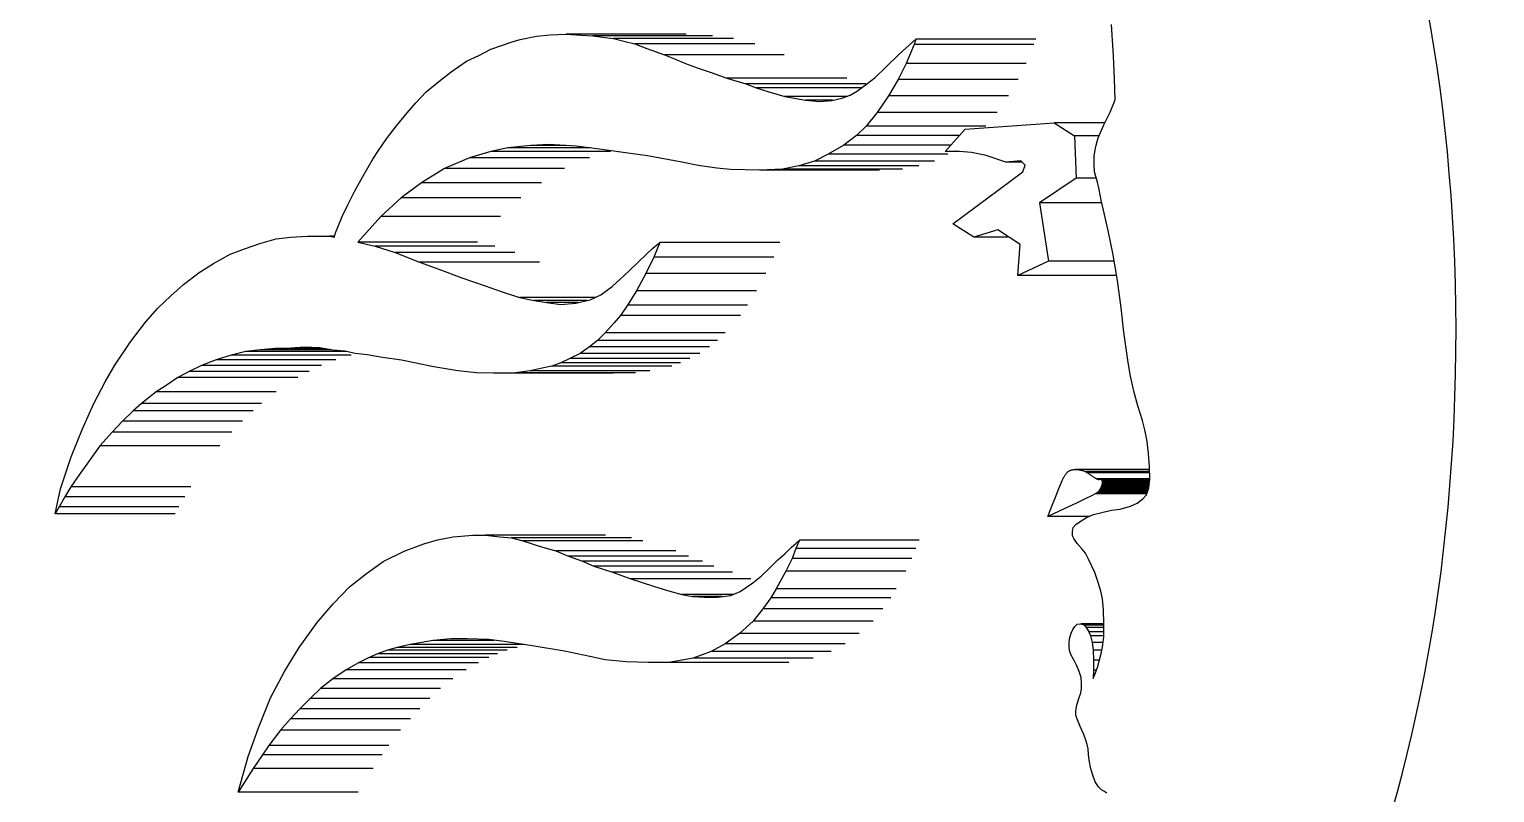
# Model space of a CAD drawing. Header units: inches. Extents: x 15 to 402, y 6 to 261.
# Drawn here: x 286.726 to 287.388, y 105.764 to 106.108 of the extents above; entities that cross this region are included whole.
import ezdxf

# ---------------------------------------------------------------- set-up
doc = ezdxf.new("R2010")
doc.units = ezdxf.units.IN
doc.header["$LTSCALE"] = 12
doc.header["$MEASUREMENT"] = 0
doc.layers.add('Dimension (ANSI)', color=7, linetype='Continuous', lineweight=25)
doc.layers.add('Visible (ANSI)', color=7, linetype='Continuous', lineweight=50)
doc.styles.add('MEMCOR Medium', font='arial.ttf')
doc.dimstyles.new('Default (ANSI)', dxfattribs={"dimscale": 12, "dimtxt": 0.15, "dimasz": 0.098425, "dimexe": 0.125, "dimexo": 0.0625, "dimgap": 0.031496, "dimtad": 0, "dimtih": 1, "dimtoh": 1, "dimdec": 4, "dimrnd": 1e-08, "dimzin": 3, "dimdsep": 46, "dimlunit": 5, "dimtxsty": 'MEMCOR Medium', "dimcen": 0.09, "dimdle": 0.393701, "dimclrd": 256, "dimclre": 256, "dimclrt": 256, "dimadec": 0, "dimazin": 1, "dimtfac": 0.8, "dimtofl": 0, "dimtmove": 0, "dimatfit": 3, "dimfxl": 1, "dimfrac": 1, "dimtolj": 1, "dimtzin": 4, "dimlwd": -1, "dimlwe": -1, "dimarcsym": 0})

# ---------------------------------------------------------------- blocks, each defined once
blk = doc.blocks.new('*D27')
at = {"layer": 'Defpoints', "color": 0, "transparency": 16777216}
for p in [(303.17863, 130.76912), (255.16527, 40.01412), (282.97425, 40.01412)]:
    blk.add_point(p, dxfattribs=at)
at = {"layer": 'Dimension (ANSI)', "transparency": 16777216}
for p, q in [((302.42863, 130.76912), (253.66527, 130.76912)), ((255.16527, 129.58802), (255.16527, 91.53762)), ((255.16527, 41.19522), (255.16527, 79.24562)), ((282.22425, 40.01412), (253.66527, 40.01412))]:
    blk.add_line(p, q, dxfattribs=at)
for points in [[(254.96841, 129.58802), (255.36212, 129.58802), (255.16527, 130.76912)], [(254.96841, 41.19522), (255.36212, 41.19522), (255.16527, 40.01412)]]:
    blk.add_solid(points, dxfattribs=at)
at = {"layer": 'Dimension (ANSI)', "transparency": 16777216, "char_height": 1.8000001, "attachment_point": 5, "style": 'MEMCOR Medium'}
for s, insert in [('\\A1; \\fArial|b0|i0;\\H1.8000;90{\\H0.8x;\\S3#4;} in', (255.16527, 87.24064)), ('\\A1;[2305.2 mm]{\\P\\fArial|b0|i0;\\H1.8000;SHIPPING HEIGHT\\P\\fArial|b0|i0;\\H1.8000;REF.}', (255.16527, 81.09464))]:
    blk.add_mtext(s, dxfattribs=dict(at, insert=insert))

msp = doc.modelspace()

# ---------------------------------------------------------------- linework, layer by layer
at = {"layer": 'Visible (ANSI)', "linetype": 'Continuous', "lineweight": 18}
for p, q in [((287.215608, 106.096521), (287.214765, 106.11057)), ((286.934683, 106.099482), (286.944257, 106.102773)), ((286.944257, 106.102773), (286.947877, 106.103791)), ((286.947877, 106.103791), (286.955255, 106.105305)), ((286.955255, 106.105305), (286.96145, 106.105996)), ((286.96145, 106.105996), (286.968637, 106.106318)), ((287.022764, 106.106318), (286.968637, 106.106318)), ((286.968637, 106.106318), (286.975632, 106.105844)), ((286.975632, 106.105844), (286.980618, 106.105564)), ((287.034745, 106.105564), (286.980618, 106.105564)), ((286.980618, 106.105564), (286.985042, 106.10489)), ((286.985042, 106.10489), (286.990059, 106.104233)), ((287.044185, 106.104233), (286.990059, 106.104233)), ((286.990059, 106.104233), (286.994684, 106.103037)), ((286.994684, 106.103037), (286.999638, 106.10185)), ((287.053765, 106.10185), (286.999638, 106.10185)), ((286.999638, 106.10185), (287.004994, 106.099752)), ((287.118957, 106.097257), (287.126526, 106.104031)), ((287.125647, 106.101571), (287.124006, 106.097694)), ((287.126526, 106.104031), (287.125647, 106.101571)), ((287.179773, 106.101571), (287.125647, 106.101571)), ((287.180652, 106.104031), (287.126526, 106.104031)), ((286.916745, 106.089254), (286.923704, 106.094051)), ((286.923704, 106.094051), (286.929162, 106.096568)), ((286.929162, 106.096568), (286.934683, 106.099482)), ((287.004994, 106.099752), (287.01296, 106.096913)), ((287.067086, 106.096913), (287.01296, 106.096913)), ((287.01296, 106.096913), (287.017589, 106.095059)), ((287.017589, 106.095059), (287.022549, 106.093081)), ((287.112792, 106.091271), (287.118957, 106.097257)), ((287.124006, 106.097694), (287.122081, 106.093008)), ((287.216051, 106.086055), (287.215608, 106.096521)), ((286.911206, 106.084837), (286.916745, 106.089254)), ((287.022549, 106.093081), (287.027707, 106.091109)), ((287.027707, 106.091109), (287.034053, 106.088905)), ((287.034053, 106.088905), (287.041127, 106.086457)), ((287.108029, 106.086637), (287.112792, 106.091271)), ((287.122081, 106.093008), (287.118437, 106.08574)), ((287.176208, 106.093008), (287.122081, 106.093008)), ((286.900848, 106.075338), (286.905498, 106.080205)), ((286.905498, 106.080205), (286.911206, 106.084837)), ((287.095253, 106.086457), (287.041127, 106.086457)), ((287.041127, 106.086457), (287.049689, 106.083903)), ((287.103815, 106.083903), (287.049689, 106.083903)), ((287.049689, 106.083903), (287.054318, 106.082049)), ((287.101898, 106.082049), (287.054318, 106.082049)), ((287.054318, 106.082049), (287.060134, 106.080226)), ((287.060134, 106.080226), (287.067403, 106.078178)), ((287.096843, 106.078688), (287.099668, 106.080344)), ((287.099668, 106.080344), (287.104131, 106.083757)), ((287.104131, 106.083757), (287.108029, 106.086637)), ((287.118437, 106.08574), (287.114179, 106.078455)), ((287.172564, 106.08574), (287.118437, 106.08574)), ((287.216413, 106.076634), (287.216051, 106.086055)), ((286.896855, 106.070751), (286.900848, 106.075338)), ((287.095356, 106.078178), (287.067403, 106.078178)), ((287.067403, 106.078178), (287.076675, 106.07644)), ((287.088847, 106.07644), (287.076675, 106.07644)), ((287.076675, 106.07644), (287.082878, 106.075946)), ((287.082878, 106.075946), (287.088482, 106.076358)), ((287.088482, 106.076358), (287.093092, 106.077402)), ((287.093092, 106.077402), (287.096843, 106.078688)), ((287.114179, 106.078455), (287.108998, 106.070941)), ((287.168305, 106.078455), (287.114179, 106.078455)), ((287.214128, 106.071036), (287.216413, 106.076634)), ((286.892012, 106.064956), (286.896855, 106.070751)), ((287.108998, 106.070941), (287.103985, 106.064814)), ((287.163125, 106.070941), (287.108998, 106.070941)), ((287.211233, 106.065306), (287.214128, 106.071036)), ((286.887566, 106.05904), (286.892012, 106.064956)), ((287.099603, 106.0606), (287.093993, 106.056149)), ((287.103985, 106.064814), (287.099603, 106.0606)), ((287.146199, 106.0606), (287.099603, 106.0606)), ((287.158112, 106.064814), (287.103985, 106.064814)), ((287.139707, 106.05335), (287.148771, 106.063472)), ((287.148771, 106.063472), (287.188823, 106.066306)), ((287.211738, 106.066306), (287.188823, 106.066306)), ((287.188823, 106.066306), (287.197992, 106.060468)), ((287.209213, 106.060468), (287.197992, 106.060468)), ((287.197992, 106.060468), (287.198753, 106.041231)), ((287.208802, 106.059484), (287.211233, 106.065306)), ((286.881341, 106.049906), (286.883895, 106.053787)), ((286.883895, 106.053787), (286.887566, 106.05904)), ((286.942381, 106.054983), (286.934599, 106.053342)), ((286.952629, 106.056073), (286.942381, 106.054983)), ((286.979499, 106.054983), (286.942381, 106.054983)), ((286.96089, 106.056507), (286.952629, 106.056073)), ((286.968436, 106.056073), (286.952629, 106.056073)), ((286.973097, 106.055806), (286.96089, 106.056507)), ((286.983669, 106.054446), (286.973097, 106.055806)), ((286.995473, 106.05271), (286.983669, 106.054446)), ((287.093993, 106.056149), (287.086841, 106.052066)), ((287.142213, 106.056149), (287.093993, 106.056149)), ((287.206953, 106.051212), (287.207346, 106.0541)), ((287.207346, 106.0541), (287.207847, 106.05617)), ((287.207847, 106.05617), (287.208802, 106.059484)), ((286.876945, 106.042123), (286.881341, 106.049906)), ((286.924978, 106.050424), (286.91373, 106.045618)), ((286.934599, 106.053342), (286.924978, 106.050424)), ((286.979105, 106.050424), (286.924978, 106.050424)), ((286.988725, 106.053342), (286.934599, 106.053342)), ((287.005327, 106.051332), (286.995473, 106.05271)), ((287.020771, 106.048465), (287.005327, 106.051332)), ((287.028164, 106.047021), (287.020771, 106.048465)), ((287.080709, 106.049035), (287.073648, 106.046799)), ((287.086841, 106.052066), (287.080709, 106.049035)), ((287.134835, 106.049035), (287.080709, 106.049035)), ((287.140968, 106.052066), (287.086841, 106.052066)), ((287.144398, 106.053474), (287.139707, 106.05335)), ((287.145978, 106.05335), (287.139707, 106.05335)), ((287.15163, 106.052906), (287.144398, 106.053474)), ((287.158233, 106.05156), (287.15163, 106.052906)), ((287.167003, 106.048499), (287.158233, 106.05156)), ((287.173846, 106.049187), (287.167003, 106.048499)), ((287.174513, 106.048499), (287.167003, 106.048499)), ((287.175761, 106.04721), (287.173846, 106.049187)), ((287.174767, 106.044143), (287.175761, 106.04721)), ((287.206928, 106.047305), (287.206953, 106.051212)), ((287.207154, 106.044227), (287.206928, 106.047305)), ((286.87307, 106.035321), (286.876945, 106.042123)), ((286.91373, 106.045618), (286.903313, 106.039195)), ((286.967857, 106.045618), (286.91373, 106.045618)), ((287.036684, 106.045812), (287.028164, 106.047021)), ((287.042841, 106.045156), (287.036684, 106.045812)), ((287.055919, 106.044895), (287.042841, 106.045156)), ((287.066274, 106.045374), (287.055919, 106.044895)), ((287.110046, 106.044895), (287.055919, 106.044895)), ((287.073648, 106.046799), (287.066274, 106.045374)), ((287.1204, 106.045374), (287.066274, 106.045374)), ((287.127774, 106.046799), (287.073648, 106.046799)), ((287.14322, 106.020758), (287.174767, 106.044143)), ((287.198753, 106.041231), (287.182215, 106.030152)), ((287.207945, 106.041231), (287.198753, 106.041231)), ((287.20842, 106.039429), (287.207154, 106.044227)), ((286.870118, 106.029264), (286.87307, 106.035321)), ((286.903313, 106.039195), (286.894128, 106.032395)), ((286.957439, 106.039195), (286.903313, 106.039195)), ((287.209161, 106.036117), (287.20842, 106.039429)), ((287.210118, 106.031414), (287.209161, 106.036117)), ((286.867573, 106.024043), (286.870118, 106.029264)), ((286.894128, 106.032395), (286.884955, 106.023956)), ((286.948255, 106.032395), (286.894128, 106.032395)), ((287.210419, 106.030152), (287.182215, 106.030152)), ((287.182215, 106.030152), (287.186319, 106.003909)), ((287.211653, 106.024978), (287.210118, 106.031414)), ((286.865636, 106.019219), (286.867573, 106.024043)), ((286.884955, 106.023956), (286.874571, 106.012411)), ((286.939081, 106.023956), (286.884955, 106.023956)), ((287.152644, 106.014673), (287.14322, 106.020758)), ((287.213352, 106.016959), (287.211653, 106.024978)), ((286.837727, 106.013867), (286.844283, 106.01474)), ((286.844283, 106.01474), (286.849347, 106.015015)), ((286.849347, 106.015015), (286.851953, 106.015084)), ((286.851953, 106.015084), (286.857581, 106.015092)), ((286.857581, 106.015092), (286.861867, 106.015206)), ((286.864121, 106.015206), (286.861867, 106.015206)), ((286.861867, 106.015206), (286.864015, 106.014744)), ((286.864015, 106.014744), (286.864466, 106.016714)), ((286.864466, 106.016714), (286.865636, 106.019219)), ((287.163528, 106.018001), (287.152644, 106.014673)), ((287.168621, 106.014673), (287.152644, 106.014673)), ((287.173589, 106.011427), (287.163528, 106.018001)), ((287.215319, 106.007451), (287.213352, 106.016959)), ((286.816996, 106.006991), (286.823891, 106.009621)), ((286.823891, 106.009621), (286.830438, 106.011892)), ((286.830438, 106.011892), (286.837727, 106.013867)), ((286.928698, 106.012411), (286.874571, 106.012411)), ((286.874571, 106.012411), (286.882383, 106.010643)), ((286.93651, 106.010643), (286.882383, 106.010643)), ((286.882383, 106.010643), (286.891401, 106.0077)), ((286.945528, 106.0077), (286.891401, 106.0077)), ((286.891401, 106.0077), (286.902419, 106.003377)), ((287.004731, 106.006884), (287.007818, 106.00967)), ((287.007818, 106.00967), (287.010862, 106.01226)), ((287.010892, 106.01226), (287.008253, 106.005692)), ((287.010862, 106.01226), (287.010892, 106.01226)), ((287.065018, 106.01226), (287.010892, 106.01226)), ((287.17254, 105.997463), (287.173589, 106.011427)), ((287.217509, 105.995173), (287.215319, 106.007451)), ((286.803051, 105.998754), (286.809411, 106.002769)), ((286.809411, 106.002769), (286.816996, 106.006991)), ((286.956546, 106.003377), (286.902419, 106.003377)), ((286.902419, 106.003377), (286.911199, 106.000268)), ((286.996855, 105.999342), (287.001487, 106.003774)), ((287.001487, 106.003774), (287.004731, 106.006884)), ((287.008253, 106.005692), (287.004666, 105.998332)), ((287.062379, 106.005692), (287.008253, 106.005692)), ((287.186319, 106.003909), (287.17254, 105.997463)), ((287.215951, 106.003909), (287.186319, 106.003909)), ((286.795912, 105.99332), (286.803051, 105.998754)), ((286.911199, 106.000268), (286.921497, 105.996404)), ((286.921497, 105.996404), (286.932033, 105.992705)), ((286.989416, 105.992462), (286.993057, 105.995741)), ((286.993057, 105.995741), (286.996855, 105.999342)), ((287.004666, 105.998332), (287.000445, 105.990487)), ((287.058792, 105.998332), (287.004666, 105.998332)), ((287.217101, 105.997463), (287.17254, 105.997463)), ((287.219084, 105.982826), (287.217509, 105.995173)), ((286.784418, 105.982635), (286.790156, 105.988207)), ((286.790156, 105.988207), (286.795912, 105.99332)), ((286.932033, 105.992705), (286.939695, 105.990044)), ((286.939695, 105.990044), (286.947642, 105.987537)), ((286.979422, 105.986469), (286.984265, 105.988666)), ((286.984265, 105.988666), (286.989416, 105.992462)), ((287.000445, 105.990487), (286.996293, 105.98395)), ((287.054572, 105.990487), (287.000445, 105.990487)), ((286.77886, 105.976369), (286.784418, 105.982635)), ((286.981776, 105.987537), (286.947642, 105.987537)), ((286.947642, 105.987537), (286.954181, 105.986119)), ((286.978015, 105.986119), (286.954181, 105.986119)), ((286.954181, 105.986119), (286.959761, 105.985153)), ((286.974133, 105.985153), (286.959761, 105.985153)), ((286.959761, 105.985153), (286.966217, 105.984369)), ((286.966217, 105.984369), (286.972982, 105.984867)), ((286.972982, 105.984867), (286.979422, 105.986469)), ((286.996293, 105.98395), (286.993177, 105.979397)), ((287.05042, 105.98395), (286.996293, 105.98395)), ((287.220392, 105.971759), (287.219084, 105.982826)), ((286.772094, 105.967448), (286.77886, 105.976369)), ((286.990193, 105.975965), (286.986295, 105.971505)), ((286.993177, 105.979397), (286.990193, 105.975965)), ((287.047303, 105.979397), (286.993177, 105.979397)), ((286.982822, 105.96806), (286.979205, 105.96517)), ((286.986295, 105.971505), (286.982822, 105.96806)), ((287.036948, 105.96806), (286.982822, 105.96806)), ((287.040422, 105.971505), (286.986295, 105.971505)), ((287.222336, 105.958194), (287.220392, 105.971759)), ((286.764876, 105.956877), (286.772094, 105.967448)), ((286.817441, 105.961462), (286.810634, 105.959311)), ((286.824073, 105.963035), (286.817441, 105.961462)), ((286.871567, 105.961462), (286.817441, 105.961462)), ((286.830709, 105.963909), (286.824073, 105.963035)), ((286.869673, 105.963035), (286.824073, 105.963035)), ((286.837348, 105.964504), (286.830709, 105.963909)), ((286.862549, 105.963909), (286.830709, 105.963909)), ((286.844199, 105.964685), (286.837348, 105.964504)), ((286.858963, 105.964504), (286.837348, 105.964504)), ((286.85063, 105.964995), (286.844199, 105.964685)), ((286.85752, 105.964743), (286.85063, 105.964995)), ((286.86333, 105.963779), (286.85752, 105.964743)), ((286.868787, 105.963225), (286.86333, 105.963779)), ((286.873409, 105.96223), (286.868787, 105.963225)), ((286.878867, 105.961536), (286.873409, 105.96223)), ((286.885796, 105.960462), (286.878867, 105.961536)), ((286.974889, 105.962262), (286.97036, 105.959906)), ((286.979205, 105.96517), (286.974889, 105.962262)), ((287.029016, 105.962262), (286.974889, 105.962262)), ((287.033332, 105.96517), (286.979205, 105.96517)), ((286.76055, 105.949419), (286.764876, 105.956877)), ((286.804078, 105.956763), (286.798502, 105.9541)), ((286.810634, 105.959311), (286.804078, 105.956763)), ((286.858205, 105.956763), (286.804078, 105.956763)), ((286.86476, 105.959311), (286.810634, 105.959311)), ((286.894297, 105.959148), (286.885796, 105.960462)), ((286.900879, 105.957786), (286.894297, 105.959148)), ((286.908091, 105.9563), (286.900879, 105.957786)), ((286.919813, 105.954368), (286.908091, 105.9563)), ((286.957873, 105.955524), (286.952326, 105.95439)), ((286.962132, 105.956475), (286.957873, 105.955524)), ((286.966177, 105.957979), (286.962132, 105.956475)), ((287.016258, 105.956475), (286.962132, 105.956475)), ((286.97036, 105.959906), (286.966177, 105.957979)), ((287.020304, 105.957979), (286.966177, 105.957979)), ((287.024486, 105.959906), (286.97036, 105.959906)), ((287.223354, 105.95195), (287.222336, 105.958194)), ((286.75554, 105.939671), (286.76055, 105.949419)), ((286.793346, 105.951309), (286.788055, 105.947816)), ((286.798502, 105.9541), (286.793346, 105.951309)), ((286.847473, 105.951309), (286.793346, 105.951309)), ((286.852628, 105.9541), (286.798502, 105.9541)), ((286.92814, 105.953471), (286.919813, 105.954368)), ((286.935831, 105.953395), (286.92814, 105.953471)), ((286.945759, 105.953518), (286.935831, 105.953395)), ((286.989958, 105.953395), (286.935831, 105.953395)), ((286.952326, 105.95439), (286.945759, 105.953518)), ((286.999886, 105.953518), (286.945759, 105.953518)), ((287.006453, 105.95439), (286.952326, 105.95439)), ((287.224896, 105.945263), (287.223354, 105.95195)), ((286.7836, 105.944904), (286.777029, 105.939667)), ((286.788055, 105.947816), (286.7836, 105.944904)), ((286.837726, 105.944904), (286.7836, 105.944904)), ((287.22669, 105.938526), (287.224896, 105.945263)), ((286.750366, 105.92817), (286.75554, 105.939671)), ((286.773276, 105.936354), (286.768412, 105.931754)), ((286.777029, 105.939667), (286.773276, 105.936354)), ((286.827402, 105.936354), (286.773276, 105.936354)), ((286.831156, 105.939667), (286.777029, 105.939667)), ((287.228688, 105.932), (287.22669, 105.938526)), ((286.745287, 105.915622), (286.750366, 105.92817)), ((286.768412, 105.931754), (286.76369, 105.926739)), ((286.822538, 105.931754), (286.768412, 105.931754)), ((287.229797, 105.927712), (287.228688, 105.932)), ((286.76369, 105.926739), (286.75819, 105.920532)), ((286.817817, 105.926739), (286.76369, 105.926739)), ((287.230808, 105.92256), (287.229797, 105.927712)), ((287.231513, 105.917131), (287.230808, 105.92256)), ((286.740482, 105.901159), (286.745287, 105.915622)), ((286.75819, 105.920532), (286.753756, 105.914407)), ((286.812317, 105.920532), (286.75819, 105.920532)), ((287.231913, 105.911076), (287.231513, 105.917131)), ((286.753756, 105.914407), (286.748838, 105.907431)), ((287.194257, 105.908033), (287.194413, 105.90822)), ((287.194413, 105.90822), (287.194571, 105.908393)), ((287.194571, 105.908393), (287.194731, 105.908553)), ((287.194731, 105.908553), (287.194893, 105.908702)), ((287.194893, 105.908702), (287.195059, 105.908839)), ((287.195059, 105.908839), (287.195228, 105.908966)), ((287.195228, 105.908966), (287.195401, 105.909084)), ((287.195401, 105.909084), (287.195578, 105.909192)), ((287.195578, 105.909192), (287.19576, 105.909292)), ((287.19576, 105.909292), (287.195947, 105.909385)), ((287.195947, 105.909385), (287.19614, 105.909471)), ((287.19614, 105.909471), (287.196339, 105.909549)), ((287.196339, 105.909549), (287.196545, 105.90962)), ((287.196545, 105.90962), (287.196758, 105.909683)), ((287.196758, 105.909683), (287.196979, 105.909738)), ((287.196979, 105.909738), (287.197208, 105.909784)), ((287.197208, 105.909784), (287.197446, 105.909821)), ((287.197446, 105.909821), (287.197694, 105.90985)), ((287.197694, 105.90985), (287.19795, 105.909868)), ((287.19795, 105.909868), (287.198215, 105.909878)), ((287.198215, 105.909878), (287.198487, 105.909879)), ((287.231932, 105.909879), (287.198487, 105.909879)), ((287.198487, 105.909879), (287.198764, 105.909872)), ((287.198764, 105.909872), (287.199045, 105.909858)), ((287.199045, 105.909858), (287.199327, 105.909836)), ((287.199327, 105.909836), (287.19961, 105.909808)), ((287.19961, 105.909808), (287.199892, 105.909773)), ((287.199892, 105.909773), (287.200171, 105.909733)), ((287.200171, 105.909733), (287.200447, 105.909687)), ((287.200447, 105.909687), (287.200719, 105.909636)), ((287.200719, 105.909636), (287.200988, 105.909578)), ((287.200988, 105.909578), (287.201253, 105.909515)), ((287.201253, 105.909515), (287.201513, 105.909447)), ((287.201513, 105.909447), (287.201768, 105.909372)), ((287.201768, 105.909372), (287.202018, 105.909292)), ((287.202018, 105.909292), (287.202262, 105.909206)), ((287.202262, 105.909206), (287.202502, 105.909114)), ((287.202502, 105.909114), (287.202737, 105.909015)), ((287.202737, 105.909015), (287.202969, 105.90891)), ((287.231947, 105.90891), (287.202969, 105.90891)), ((287.202969, 105.90891), (287.203197, 105.908798)), ((287.231949, 105.908798), (287.203197, 105.908798)), ((287.203197, 105.908798), (287.203423, 105.908678)), ((287.231951, 105.908678), (287.203423, 105.908678)), ((287.203423, 105.908678), (287.203647, 105.90855)), ((287.231953, 105.90855), (287.203647, 105.90855)), ((287.203647, 105.90855), (287.20387, 105.908415)), ((287.231955, 105.908415), (287.20387, 105.908415)), ((287.20387, 105.908415), (287.204092, 105.908271)), ((287.204092, 105.908271), (287.204314, 105.90812)), ((287.232001, 105.905527), (287.231913, 105.911076)), ((286.745098, 105.902023), (286.7424, 105.89762)), ((286.748838, 105.907431), (286.745098, 105.902023)), ((286.799224, 105.902023), (286.745098, 105.902023)), ((287.191042, 105.90127), (287.191927, 105.903432)), ((287.191927, 105.903432), (287.192527, 105.90487)), ((287.192527, 105.90487), (287.192913, 105.90576)), ((287.192913, 105.90576), (287.193156, 105.906279)), ((287.193156, 105.906279), (287.193327, 105.906605)), ((287.193327, 105.906605), (287.193484, 105.906883)), ((287.193484, 105.906883), (287.19364, 105.907145)), ((287.19364, 105.907145), (287.193794, 105.90739)), ((287.193794, 105.90739), (287.193948, 105.907619)), ((287.193948, 105.907619), (287.194102, 105.907834)), ((287.194102, 105.907834), (287.194257, 105.908033)), ((287.204314, 105.90812), (287.204537, 105.907964)), ((287.204537, 105.907964), (287.204761, 105.907804)), ((287.204761, 105.907804), (287.204986, 105.90764)), ((287.204986, 105.90764), (287.205214, 105.907476)), ((287.205214, 105.907476), (287.205445, 105.907311)), ((287.205445, 105.907311), (287.20568, 105.907148)), ((287.20568, 105.907148), (287.205918, 105.906988)), ((287.205918, 105.906988), (287.206158, 105.906832)), ((287.206158, 105.906832), (287.206395, 105.906681)), ((287.206395, 105.906681), (287.206629, 105.906535)), ((287.206629, 105.906535), (287.206855, 105.906396)), ((287.206855, 105.906396), (287.20707, 105.906265)), ((287.20707, 105.906265), (287.207273, 105.906143)), ((287.207273, 105.906143), (287.207459, 105.90603)), ((287.207459, 105.90603), (287.207627, 105.905928)), ((287.207627, 105.905928), (287.207779, 105.905837)), ((287.207779, 105.905837), (287.207916, 105.905755)), ((287.207916, 105.905755), (287.208042, 105.905684)), ((287.208042, 105.905684), (287.208157, 105.905622)), ((287.232, 105.905622), (287.208157, 105.905622)), ((287.208157, 105.905622), (287.208266, 105.905569)), ((287.232001, 105.905569), (287.208266, 105.905569)), ((287.208266, 105.905569), (287.20837, 105.905525)), ((287.232001, 105.905525), (287.20837, 105.905525)), ((287.20837, 105.905525), (287.208472, 105.90549)), ((287.231998, 105.90549), (287.208472, 105.90549)), ((287.208472, 105.90549), (287.208573, 105.905463)), ((287.209598, 105.905463), (287.208573, 105.905463)), ((287.208573, 105.905463), (287.208674, 105.905443)), ((287.209347, 105.905443), (287.208674, 105.905443)), ((287.208674, 105.905443), (287.208774, 105.905431)), ((287.209195, 105.905431), (287.208774, 105.905431)), ((287.208774, 105.905431), (287.208874, 105.905424)), ((287.209071, 105.905424), (287.208874, 105.905424)), ((287.208874, 105.905424), (287.208973, 105.905422)), ((287.208973, 105.905422), (287.209071, 105.905424)), ((287.209071, 105.905424), (287.209169, 105.905429)), ((287.209169, 105.905429), (287.209264, 105.905436)), ((287.209264, 105.905436), (287.209359, 105.905445)), ((287.209359, 105.905445), (287.209452, 105.905453)), ((287.209452, 105.905453), (287.209543, 105.90546)), ((287.209543, 105.90546), (287.209632, 105.905464)), ((287.209632, 105.905464), (287.209718, 105.905464)), ((287.231995, 105.905464), (287.209718, 105.905464)), ((287.209718, 105.905464), (287.209802, 105.905459)), ((287.231994, 105.905459), (287.209802, 105.905459)), ((287.209802, 105.905459), (287.209882, 105.905446)), ((287.209995, 105.901822), (287.209859, 105.901525)), ((287.231993, 105.905446), (287.209882, 105.905446)), ((287.209882, 105.905446), (287.20996, 105.905425)), ((287.231991, 105.905425), (287.20996, 105.905425)), ((287.20996, 105.905425), (287.210034, 105.905394)), ((287.210119, 105.90211), (287.209995, 105.901822)), ((287.231636, 105.901822), (287.209995, 105.901822)), ((287.231988, 105.905394), (287.210034, 105.905394)), ((287.210034, 105.905394), (287.210104, 105.905353)), ((287.231984, 105.905353), (287.210104, 105.905353)), ((287.210104, 105.905353), (287.210171, 105.905304)), ((287.210227, 105.902385), (287.210119, 105.90211)), ((287.231665, 105.90211), (287.210119, 105.90211)), ((287.231979, 105.905304), (287.210171, 105.905304)), ((287.210171, 105.905304), (287.210233, 105.905247)), ((287.210317, 105.902641), (287.210227, 105.902385)), ((287.231692, 105.902385), (287.210227, 105.902385)), ((287.231974, 105.905247), (287.210233, 105.905247)), ((287.210233, 105.905247), (287.210291, 105.905182)), ((287.231967, 105.905182), (287.210291, 105.905182)), ((287.210291, 105.905182), (287.210343, 105.905109)), ((287.210391, 105.90288), (287.210317, 105.902641)), ((287.231717, 105.902641), (287.210317, 105.902641)), ((287.23196, 105.905109), (287.210343, 105.905109)), ((287.210343, 105.905109), (287.210391, 105.90503)), ((287.231952, 105.90503), (287.210391, 105.90503)), ((287.210391, 105.90503), (287.210434, 105.904944)), ((287.21045, 105.903103), (287.210391, 105.90288)), ((287.231741, 105.90288), (287.210391, 105.90288)), ((287.231944, 105.904944), (287.210434, 105.904944)), ((287.210434, 105.904944), (287.210471, 105.904853)), ((287.210495, 105.90331), (287.21045, 105.903103)), ((287.231763, 105.903103), (287.21045, 105.903103)), ((287.231935, 105.904853), (287.210471, 105.904853)), ((287.210471, 105.904853), (287.210502, 105.904755)), ((287.210529, 105.903503), (287.210495, 105.90331)), ((287.231783, 105.90331), (287.210495, 105.90331)), ((287.231925, 105.904755), (287.210502, 105.904755)), ((287.210502, 105.904755), (287.210528, 105.90465)), ((287.231915, 105.90465), (287.210528, 105.90465)), ((287.210528, 105.90465), (287.210549, 105.904538)), ((287.210552, 105.903683), (287.210529, 105.903503)), ((287.231802, 105.903503), (287.210529, 105.903503)), ((287.231904, 105.904538), (287.210549, 105.904538)), ((287.210549, 105.904538), (287.210563, 105.904419)), ((287.210567, 105.90385), (287.210552, 105.903683)), ((287.23182, 105.903683), (287.210552, 105.903683)), ((287.231892, 105.904419), (287.210563, 105.904419)), ((287.210563, 105.904419), (287.210573, 105.90429)), ((287.210575, 105.904007), (287.210567, 105.90385)), ((287.231836, 105.90385), (287.210567, 105.90385)), ((287.231879, 105.90429), (287.210573, 105.90429)), ((287.210573, 105.90429), (287.210576, 105.904153)), ((287.210576, 105.904153), (287.210575, 105.904007)), ((287.231852, 105.904007), (287.210575, 105.904007)), ((287.231866, 105.904153), (287.210576, 105.904153)), ((287.230607, 105.8985), (287.231616, 105.901611)), ((287.231616, 105.901611), (287.232001, 105.905527)), ((286.738079, 105.889848), (286.740482, 105.901159)), ((286.7424, 105.89762), (286.739782, 105.893005)), ((286.796527, 105.89762), (286.7424, 105.89762)), ((287.188139, 105.894067), (287.189803, 105.898207)), ((287.189803, 105.898207), (287.191042, 105.90127)), ((287.202933, 105.896615), (287.198899, 105.894691)), ((287.20569, 105.897972), (287.202933, 105.896615)), ((287.207426, 105.89888), (287.20569, 105.897972)), ((287.208397, 105.899456), (287.207426, 105.89888)), ((287.23073, 105.89888), (287.207426, 105.89888)), ((287.208858, 105.899818), (287.208397, 105.899456)), ((287.230917, 105.899456), (287.208397, 105.899456)), ((287.209064, 105.900083), (287.208858, 105.899818)), ((287.231034, 105.899818), (287.208858, 105.899818)), ((287.20923, 105.90035), (287.209064, 105.900083)), ((287.23112, 105.900083), (287.209064, 105.900083)), ((287.209395, 105.900632), (287.20923, 105.90035)), ((287.231207, 105.90035), (287.20923, 105.90035)), ((287.209556, 105.900925), (287.209395, 105.900632)), ((287.231298, 105.900632), (287.209395, 105.900632)), ((287.209711, 105.901225), (287.209556, 105.900925)), ((287.231393, 105.900925), (287.209556, 105.900925)), ((287.209859, 105.901525), (287.209711, 105.901225)), ((287.23149, 105.901225), (287.209711, 105.901225)), ((287.231588, 105.901525), (287.209859, 105.901525)), ((287.226362, 105.894687), (287.228922, 105.896605)), ((287.228922, 105.896605), (287.230607, 105.8985)), ((286.738657, 105.890895), (286.738079, 105.889848)), ((286.792205, 105.889848), (286.738079, 105.889848)), ((286.739782, 105.893005), (286.738657, 105.890895)), ((286.793909, 105.893005), (286.739782, 105.893005)), ((287.185978, 105.888673), (287.188139, 105.894067)), ((287.193332, 105.892083), (287.185978, 105.888673)), ((287.204654, 105.888673), (287.185978, 105.888673)), ((287.198899, 105.894691), (287.193332, 105.892083)), ((287.203499, 105.888194), (287.20668, 105.889512)), ((287.20668, 105.889512), (287.210429, 105.890537)), ((287.210429, 105.890537), (287.214692, 105.891575)), ((287.214692, 105.891575), (287.218599, 105.891987)), ((287.218599, 105.891987), (287.223388, 105.893272)), ((287.223388, 105.893272), (287.226362, 105.894687)), ((287.197161, 105.881859), (287.197458, 105.883717)), ((287.197226, 105.879907), (287.197161, 105.881859)), ((287.197458, 105.883717), (287.198632, 105.885084)), ((287.198632, 105.885084), (287.200629, 105.886474)), ((287.200629, 105.886474), (287.203499, 105.888194)), ((286.895527, 105.873067), (286.904476, 105.876338)), ((286.904476, 105.876338), (286.910644, 105.878125)), ((286.910644, 105.878125), (286.917701, 105.879533)), ((286.917701, 105.879533), (286.926495, 105.880187)), ((286.926495, 105.880187), (286.93227, 105.880204)), ((286.986397, 105.880204), (286.93227, 105.880204)), ((286.93227, 105.880204), (286.938661, 105.879558)), ((286.938661, 105.879558), (286.943965, 105.87902)), ((286.998091, 105.87902), (286.943965, 105.87902)), ((286.943965, 105.87902), (286.94907, 105.877662)), ((287.003196, 105.877662), (286.94907, 105.877662)), ((286.94907, 105.877662), (286.958016, 105.874908)), ((287.070295, 105.874775), (287.072389, 105.876596)), ((287.073879, 105.877955), (287.072347, 105.874204)), ((287.072389, 105.876596), (287.073879, 105.877955)), ((287.128005, 105.877955), (287.073879, 105.877955)), ((287.197799, 105.878792), (287.197226, 105.879907)), ((287.198372, 105.877779), (287.197799, 105.878792)), ((287.199191, 105.876562), (287.198372, 105.877779)), ((287.201456, 105.873988), (287.199191, 105.876562)), ((286.886036, 105.868404), (286.895527, 105.873067)), ((286.958016, 105.874908), (286.964007, 105.873166)), ((287.018133, 105.873166), (286.964007, 105.873166)), ((286.964007, 105.873166), (286.969662, 105.870736)), ((287.023789, 105.870736), (286.969662, 105.870736)), ((286.969662, 105.870736), (286.975996, 105.86846)), ((287.060285, 105.865276), (287.064149, 105.869182)), ((287.064149, 105.869182), (287.067257, 105.871844)), ((287.067257, 105.871844), (287.070295, 105.874775)), ((287.070589, 105.869723), (287.067784, 105.863967)), ((287.072347, 105.874204), (287.070589, 105.869723)), ((287.124716, 105.869723), (287.070589, 105.869723)), ((287.126473, 105.874204), (287.072347, 105.874204)), ((287.20296, 105.872138), (287.201456, 105.873988)), ((287.204362, 105.869495), (287.20296, 105.872138)), ((287.205855, 105.866336), (287.204362, 105.869495)), ((286.870931, 105.856974), (286.878482, 105.862965)), ((286.878482, 105.862965), (286.886036, 105.868404)), ((287.030123, 105.86846), (286.975996, 105.86846)), ((286.975996, 105.86846), (286.981174, 105.866289)), ((287.035301, 105.866289), (286.981174, 105.866289)), ((286.981174, 105.866289), (286.989588, 105.863538)), ((287.043714, 105.863538), (286.989588, 105.863538)), ((286.989588, 105.863538), (286.997897, 105.8605)), ((287.05664, 105.861786), (287.060285, 105.865276)), ((287.067784, 105.863967), (287.063434, 105.856005)), ((287.12191, 105.863967), (287.067784, 105.863967)), ((287.207259, 105.863347), (287.205855, 105.866336)), ((287.20876, 105.85889), (287.207259, 105.863347)), ((286.863529, 105.849333), (286.870931, 105.856974)), ((287.052024, 105.8605), (286.997897, 105.8605)), ((286.997897, 105.8605), (287.008043, 105.857239)), ((287.008043, 105.857239), (287.014306, 105.855368)), ((287.014306, 105.855368), (287.020798, 105.853495)), ((287.04722, 105.854873), (287.052855, 105.858699)), ((287.052855, 105.858699), (287.05664, 105.861786)), ((287.063434, 105.856005), (287.061033, 105.851917)), ((287.117561, 105.856005), (287.063434, 105.856005)), ((287.20991, 105.85503), (287.20876, 105.85889)), ((286.856271, 105.840868), (286.863529, 105.849333)), ((287.04404, 105.853495), (287.020798, 105.853495)), ((287.020798, 105.853495), (287.025697, 105.852538)), ((287.039075, 105.852538), (287.025697, 105.852538)), ((287.025697, 105.852538), (287.030862, 105.852268)), ((287.030862, 105.852268), (287.037045, 105.852296)), ((287.037045, 105.852296), (287.042884, 105.852993)), ((287.042884, 105.852993), (287.04722, 105.854873)), ((287.061033, 105.851917), (287.057452, 105.84697)), ((287.115159, 105.851917), (287.061033, 105.851917)), ((287.210626, 105.85159), (287.20991, 105.85503)), ((287.211223, 105.84664), (287.210626, 105.85159)), ((287.057452, 105.84697), (287.053046, 105.841527)), ((287.111579, 105.84697), (287.057452, 105.84697)), ((287.211351, 105.840418), (287.211223, 105.84664)), ((286.848203, 105.829625), (286.856271, 105.840868)), ((287.046804, 105.835918), (287.040359, 105.831225)), ((287.053046, 105.841527), (287.046804, 105.835918)), ((287.100931, 105.835918), (287.046804, 105.835918)), ((287.107172, 105.841527), (287.053046, 105.841527)), ((287.195944, 105.834107), (287.196537, 105.836025)), ((287.196537, 105.836025), (287.197348, 105.837776)), ((287.197348, 105.837776), (287.198248, 105.839096)), ((287.198248, 105.839096), (287.199323, 105.840076)), ((287.199323, 105.840076), (287.20088, 105.84029)), ((287.211349, 105.84029), (287.20088, 105.84029)), ((287.20088, 105.84029), (287.202528, 105.839642)), ((287.21134, 105.839642), (287.202528, 105.839642)), ((287.202528, 105.839642), (287.203358, 105.83854)), ((287.211323, 105.83854), (287.203358, 105.83854)), ((287.203358, 105.83854), (287.204495, 105.836668)), ((287.211295, 105.836668), (287.204495, 105.836668)), ((287.204495, 105.836668), (287.205243, 105.834872)), ((287.211261, 105.834363), (287.211351, 105.840418)), ((286.841513, 105.818693), (286.848203, 105.829625)), ((286.892397, 105.829535), (286.887962, 105.828352)), ((286.898252, 105.830873), (286.892397, 105.829535)), ((286.946523, 105.829535), (286.892397, 105.829535)), ((286.903518, 105.831841), (286.898252, 105.830873)), ((286.949742, 105.830873), (286.898252, 105.830873)), ((286.908605, 105.832804), (286.903518, 105.831841)), ((286.916559, 105.833493), (286.908605, 105.832804)), ((286.936198, 105.832804), (286.908605, 105.832804)), ((286.923964, 105.833452), (286.916559, 105.833493)), ((286.93368, 105.833118), (286.923964, 105.833452)), ((286.940735, 105.832239), (286.93368, 105.833118)), ((286.953351, 105.830326), (286.940735, 105.832239)), ((286.967821, 105.827868), (286.953351, 105.830326)), ((287.040359, 105.831225), (287.034044, 105.827744)), ((287.094485, 105.831225), (287.040359, 105.831225)), ((287.195612, 105.832023), (287.195944, 105.834107)), ((287.19563, 105.829343), (287.195612, 105.832023)), ((287.195943, 105.827795), (287.19563, 105.829343)), ((287.211269, 105.834872), (287.205243, 105.834872)), ((287.205243, 105.834872), (287.205999, 105.831779)), ((287.210971, 105.831779), (287.205999, 105.831779)), ((287.205999, 105.831779), (287.206411, 105.828332)), ((287.210182, 105.827504), (287.210853, 105.830721)), ((287.210853, 105.830721), (287.211261, 105.834363)), ((286.874886, 105.822655), (286.869338, 105.819549)), ((286.879668, 105.82503), (286.874886, 105.822655)), ((286.929012, 105.822655), (286.874886, 105.822655)), ((286.883471, 105.826694), (286.879668, 105.82503)), ((286.933795, 105.82503), (286.879668, 105.82503)), ((286.887962, 105.828352), (286.883471, 105.826694)), ((286.937598, 105.826694), (286.883471, 105.826694)), ((286.942089, 105.828352), (286.887962, 105.828352)), ((286.979327, 105.825569), (286.967821, 105.827868)), ((286.986209, 105.823976), (286.979327, 105.825569)), ((286.995725, 105.82305), (286.986209, 105.823976)), ((287.005856, 105.822845), (286.995725, 105.82305)), ((287.014978, 105.82285), (287.005856, 105.822845)), ((287.059982, 105.822845), (287.005856, 105.822845)), ((287.025948, 105.824807), (287.014978, 105.82285)), ((287.069104, 105.82285), (287.014978, 105.82285)), ((287.034044, 105.827744), (287.025948, 105.824807)), ((287.080075, 105.824807), (287.025948, 105.824807)), ((287.08817, 105.827744), (287.034044, 105.827744)), ((287.196603, 105.826083), (287.195943, 105.827795)), ((287.197873, 105.823783), (287.196603, 105.826083)), ((287.199188, 105.82131), (287.197873, 105.823783)), ((287.210354, 105.828332), (287.206411, 105.828332)), ((287.206411, 105.828332), (287.206614, 105.823841)), ((287.206614, 105.823841), (287.2066, 105.819345)), ((287.209319, 105.823841), (287.206614, 105.823841)), ((287.208367, 105.820515), (287.209213, 105.823391)), ((287.209213, 105.823391), (287.210182, 105.827504)), ((286.835243, 105.806946), (286.841513, 105.818693)), ((286.869338, 105.819549), (286.863323, 105.815484)), ((286.923465, 105.819549), (286.869338, 105.819549)), ((287.200157, 105.818742), (287.199188, 105.82131)), ((287.201084, 105.815999), (287.200157, 105.818742)), ((287.201274, 105.813411), (287.201084, 105.815999)), ((287.2066, 105.819345), (287.206453, 105.815536)), ((287.206453, 105.815536), (287.207305, 105.817461)), ((287.20796, 105.819345), (287.2066, 105.819345)), ((287.207305, 105.817461), (287.208367, 105.820515)), ((286.857785, 105.811077), (286.85306, 105.806532)), ((286.863323, 105.815484), (286.857785, 105.811077)), ((286.911911, 105.811077), (286.857785, 105.811077)), ((286.91745, 105.815484), (286.863323, 105.815484)), ((287.200235, 105.806985), (287.200913, 105.809078)), ((287.200913, 105.809078), (287.201202, 105.811161)), ((287.201202, 105.811161), (287.201274, 105.813411)), ((286.829813, 105.79329), (286.835243, 105.806946)), ((286.85306, 105.806532), (286.84847, 105.801913)), ((286.907187, 105.806532), (286.85306, 105.806532)), ((287.198784, 105.802076), (287.199214, 105.80413)), ((287.199214, 105.80413), (287.200235, 105.806985)), ((286.844295, 105.797423), (286.839767, 105.792333)), ((286.84847, 105.801913), (286.844295, 105.797423)), ((286.898421, 105.797423), (286.844295, 105.797423)), ((286.902597, 105.801913), (286.84847, 105.801913)), ((287.198658, 105.800642), (287.198784, 105.802076)), ((287.198736, 105.799077), (287.198658, 105.800642)), ((287.199086, 105.797725), (287.198736, 105.799077)), ((287.200559, 105.793947), (287.199086, 105.797725)), ((286.825068, 105.78048), (286.829813, 105.79329)), ((286.839767, 105.792333), (286.834526, 105.785406)), ((286.893894, 105.792333), (286.839767, 105.792333)), ((287.202274, 105.790288), (287.200559, 105.793947)), ((287.203182, 105.787818), (287.202274, 105.790288)), ((286.834526, 105.785406), (286.831533, 105.781184)), ((286.888652, 105.785406), (286.834526, 105.785406)), ((287.203813, 105.785796), (287.203182, 105.787818)), ((287.204229, 105.783822), (287.203813, 105.785796)), ((287.204379, 105.78139), (287.204229, 105.783822)), ((286.82062, 105.764369), (286.825068, 105.78048)), ((286.831533, 105.781184), (286.827368, 105.775038)), ((286.885659, 105.781184), (286.831533, 105.781184)), ((287.204639, 105.778714), (287.204379, 105.78139)), ((287.205446, 105.774815), (287.204639, 105.778714)), ((286.827368, 105.775038), (286.82062, 105.764369)), ((286.881494, 105.775038), (286.827368, 105.775038)), ((287.206499, 105.771494), (287.205446, 105.774815)), ((287.207461, 105.768945), (287.206499, 105.771494)), ((286.874747, 105.764369), (286.82062, 105.764369)), ((287.208894, 105.766665), (287.207461, 105.768945)), ((287.210191, 105.765411), (287.208894, 105.766665)), ((287.211319, 105.764726), (287.210191, 105.765411)), ((287.2127, 105.763818), (287.211319, 105.764726))]:
    msp.add_line(p, q, dxfattribs=at)
for centre, major_axis, start_param, end_param in [((287.155543, 105.971196), (0, 0.42942), 3.2341876, 6.1529824), ((285.402124, 103.076587), (0, 2.8125), 3.6175293, 6.8944408), ((285.347997, 103.076587), (0, 2.625), 3.0911676, 6.7761106), ((285.564504, 103.076587), (0, 2.8125), 4.985446, 6.2831853)]:
    msp.add_ellipse(centre, major_axis=major_axis, ratio=0.5, start_param=start_param, end_param=end_param, dxfattribs=at)

# ---------------------------------------------------------------- dimensions: what is measured, and where the dimension line sits
at = {"layer": 'Dimension (ANSI)'}
dim = msp.add_linear_dim(base=(255.165265, 40.014122), p1=(303.178631, 130.769122), p2=(282.97425, 40.014122), angle=90, text=' \\fArial|b0|i0;\\H1.8000;<> in\\X[2305.2 mm]{\\P\\fArial|b0|i0;\\H1.8000;SHIPPING HEIGHT\\P\\fArial|b0|i0;\\H1.8000;REF.}', dimstyle='Default (ANSI)', override={"dimgap": 0.031496, "dimdec": 4, "dimpost": '', "dimtol": 0, "dimlim": 0, "dimtp": 0, "dimtm": 0, "dimtdec": 2, "dimatfit": 1}, dxfattribs=at)
dim.commit()
dim.dimension.update_dxf_attribs({"geometry": '*D27', "text_midpoint": (255.165265, 85.391622), "dimtype": 160})

doc.saveas('drawing.dxf')
